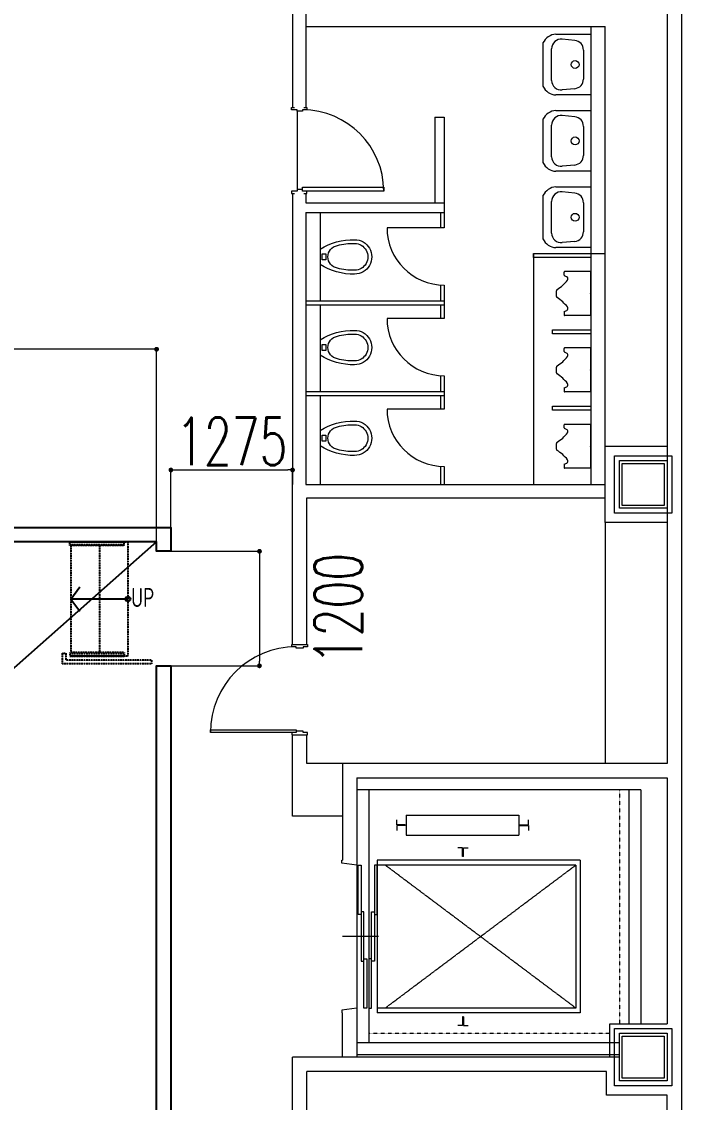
# Model space of a CAD drawing. Extents: x 225000 to 2157367, y 208400 to 840900.
# Drawn here: x 510411 to 517326, y 416727 to 428052 of the extents above; entities that cross this region are included whole.
import ezdxf
from ezdxf.enums import TextEntityAlignment as Align

# ---------------------------------------------------------------- set-up
doc = ezdxf.new("R2010")
doc.units = 0
doc.header["$LTSCALE"] = 10
for name, pattern in [('Data Center Layout_L20$0$CENTERK0', [0.65, 0.5, -0.05, 0.05, -0.05]), ('Data Center Layout_L20$0$HIDDENK1', [0.334, 0.167, -0.167]), ('XFDP20-DC-PH1$0$HIDDEN2', [0.1875, 0.125, -0.0625])]:
    doc.linetypes.add(name, pattern=pattern)
for name, color, linetype, lineweight in [('Data Center Layout_L20$0$ARC', 252, 'Continuous', 0), ('Data Center Layout_L20$0$STEEL1', 252, 'Continuous', 0), ('Data Center Layout_L20$0$SUGATA3', 252, 'Continuous', 0)]:
    doc.layers.add(name, color=color, linetype=linetype, lineweight=lineweight)
for name, color, linetype in [('Data Center Layout_L20$0$MACHINE-DIM', 252, 'Continuous'), ('XFDP20-DC-PH1$0$A-ST-txt (PH2)', 1, 'Continuous'), ('XFDP20-DC-PH1$0$A-STAIR (PH2)', 15, 'XFDP20-DC-PH1$0$HIDDEN2')]:
    doc.layers.add(name, color=color, linetype=linetype)
doc.styles.add('Data Center Layout_L20$0$型式1', font='simplex.shx', dxfattribs={"width": 0.68, "bigfont": 'chineset.shx'})
doc.styles.add('XFDP20-DC-PH1$0$AA-TXT', font='isocp.shx', dxfattribs={"width": 0.8, "bigfont": 'china.shx'})
doc.dimstyles.new('Data Center Layout_L20$0$DIM-50-00', dxfattribs={"dimscale": 0, "dimtxt": 150, "dimasz": 50, "dimexe": 0, "dimexo": 0.1, "dimgap": 50, "dimtad": 1, "dimdec": 1, "dimdsep": 46, "dimtxsty": 'Data Center Layout_L20$0$型式1', "dimblk": 'Data Center Layout_L20$0$_Dot', "dimcen": 0, "dimclrd": 256, "dimclre": 256, "dimclrt": 256, "dimadec": 0, "dimazin": 0, "dimtfac": 0.8, "dimtdec": 1, "dimtmove": 2, "dimatfit": 3, "dimldrblk": 'Data Center Layout_L20$0$_ArchTick', "dimfxl": 1, "dimtolj": 1, "dimlwd": 13, "dimlwe": 9, "dimarcsym": 0})

# ---------------------------------------------------------------- blocks, each defined once
blk = doc.blocks.new('Data Center Layout_L20$0$_Dot')
at = {"layer": 'Data Center Layout_L20$0$MACHINE-DIM', "color": 0, "lineweight": -2}
blk.add_line((-0.5, 0), (-1, 0), dxfattribs=at)
at = {"layer": 'Data Center Layout_L20$0$MACHINE-DIM', "color": 0, "const_width": 0.5}
blk.add_lwpolyline([(-0.25, 0, 1), (0.25, 0, 1)], format="xyb", close=True, dxfattribs=at)
blk = doc.blocks.new('*D55')
at = {"layer": 'Data Center Layout_L20$0$STEEL1', "lineweight": 9, "transparency": 16777216}
for p, q in [((498926, 222602), (498926, 224619)), ((511826, 222602), (511826, 224619))]:
    blk.add_line(p, q, dxfattribs=at)
at = {"layer": 'Data Center Layout_L20$0$STEEL1', "lineweight": 13, "transparency": 16777216}
blk.add_line((511776, 224619), (498976, 224619), dxfattribs=at)
at = {"layer": 'DEFPOINTS', "color": 0, "transparency": 16777216}
for p in [(498926, 224619), (498926, 222602), (511826, 222602)]:
    blk.add_point(p, dxfattribs=at)
at = {"layer": 'Data Center Layout_L20$0$STEEL1', "lineweight": 13, "transparency": 16777216, "xscale": 50, "yscale": 50, "zscale": 50, "rotation": 180}
blk.add_blockref('Data Center Layout_L20$0$_Dot', (498926, 224619), dxfattribs=at)
at = {"layer": 'Data Center Layout_L20$0$STEEL1', "lineweight": 13, "transparency": 16777216, "xscale": 50, "yscale": 50, "zscale": 50}
blk.add_blockref('Data Center Layout_L20$0$_Dot', (511826, 224619), dxfattribs=at)
at = {"layer": 'Data Center Layout_L20$0$STEEL1', "transparency": 16777216, "insert": (505376, 224919), "char_height": 500, "attachment_point": 5, "style": 'Data Center Layout_L20$0$型式1'}
blk.add_mtext('\\A1;12900', dxfattribs=at)
blk = doc.blocks.new('Data Center Layout_L20$0$_ArchTick')
at = {"layer": 'Data Center Layout_L20$0$MACHINE-DIM', "color": 0, "const_width": 0.15}
blk.add_lwpolyline([(-0.5, -0.5), (0.5, 0.5)], dxfattribs=at)
blk = doc.blocks.new('*D60')
at = {"layer": 'Data Center Layout_L20$0$STEEL1', "lineweight": 9, "transparency": 16777216}
for p, q in [((511976, 222752), (511976, 223354)), ((513251, 222752), (513251, 223354))]:
    blk.add_line(p, q, dxfattribs=at)
at = {"layer": 'Data Center Layout_L20$0$STEEL1', "lineweight": 13, "transparency": 16777216}
blk.add_line((512026, 223354), (513201, 223354), dxfattribs=at)
at = {"layer": 'DEFPOINTS', "color": 0, "transparency": 16777216}
for p in [(513251, 223354), (511976, 222752), (513251, 222752)]:
    blk.add_point(p, dxfattribs=at)
at = {"layer": 'Data Center Layout_L20$0$STEEL1', "lineweight": 13, "transparency": 16777216, "xscale": 50, "yscale": 50, "zscale": 50, "rotation": 180}
blk.add_blockref('Data Center Layout_L20$0$_Dot', (511976, 223354), dxfattribs=at)
at = {"layer": 'Data Center Layout_L20$0$STEEL1', "lineweight": 13, "transparency": 16777216, "xscale": 50, "yscale": 50, "zscale": 50}
blk.add_blockref('Data Center Layout_L20$0$_Dot', (513251, 223354), dxfattribs=at)
at = {"layer": 'Data Center Layout_L20$0$STEEL1', "transparency": 16777216, "insert": (512613, 223654), "char_height": 500, "attachment_point": 5, "style": 'Data Center Layout_L20$0$型式1'}
blk.add_mtext('\\A1;1275', dxfattribs=at)
blk = doc.blocks.new('*D63')
at = {"layer": 'Data Center Layout_L20$0$STEEL1', "lineweight": 9, "transparency": 16777216}
for p, q in [((511976, 222502), (512904, 222502)), ((511976, 221302), (512904, 221302))]:
    blk.add_line(p, q, dxfattribs=at)
at = {"layer": 'Data Center Layout_L20$0$STEEL1', "lineweight": 13, "transparency": 16777216}
blk.add_line((512904, 222452), (512904, 221352), dxfattribs=at)
at = {"layer": 'DEFPOINTS', "color": 0, "transparency": 16777216}
for p in [(511976, 222502), (511976, 221302), (512904, 221302)]:
    blk.add_point(p, dxfattribs=at)
at = {"layer": 'Data Center Layout_L20$0$STEEL1', "lineweight": 13, "transparency": 16777216, "xscale": 50, "yscale": 50, "zscale": 50}
for p, rotation in [((512904, 222502), 90), ((512904, 221302), 270)]:
    blk.add_blockref('Data Center Layout_L20$0$_Dot', p, dxfattribs=dict(at, rotation=rotation))
at = {"layer": 'Data Center Layout_L20$0$STEEL1', "transparency": 16777216, "insert": (513729, 221902), "char_height": 500, "attachment_point": 5, "rotation": 90, "style": 'Data Center Layout_L20$0$型式1'}
blk.add_mtext('\\A1;1200', dxfattribs=at)
blk = doc.blocks.new('XFDP20-DC-PH1')
at = {"layer": 'XFDP20-DC-PH1$0$A-ST-txt (PH2)'}
for p, q in [((510926, 222002), (511023, 222131)), ((511526, 222002), (510926, 222002)), ((510926, 222002), (511023, 221873))]:
    blk.add_line(p, q, dxfattribs=at)
blk.add_circle((511526, 222002), 25, dxfattribs=at)
at = {"layer": 'XFDP20-DC-PH1$0$A-STAIR (PH2)'}
for p, q in [((510916, 222602, 0), (511486, 222602)), ((510916, 222564, 0), (510916, 222602, 0)), ((510916, 222596, 0), (511486, 222596)), ((510916, 222571, 0), (511486, 222571)), ((511486, 222564), (510916, 222564, 0)), ((510926, 222602), (511526, 222602)), ((510926, 222564), (510926, 221440)), ((511226, 222564), (511226, 221440)), ((511486, 222564), (511486, 222602)), ((511526, 222602), (511526, 221402)), ((510836, 221434, 0), (510836, 221322, 0)), ((510836, 221434, 0), (510876, 221434, 0)), ((510876, 221434, 0), (510876, 221362, 0)), ((511486, 221440), (510916, 221440, 0)), ((510916, 221440, 0), (510916, 221402, 0)), ((510916, 221434, 0), (511486, 221434)), ((510916, 221409, 0), (511486, 221409)), ((510916, 221402, 0), (511486, 221402)), ((511526, 221402), (510926, 221402)), ((511486, 221440), (511486, 221402)), ((511776, 221322, 0), (510836, 221322, 0)), ((511776, 221362), (510876, 221362, 0)), ((511776, 221322, 0), (511776, 221362))]:
    blk.add_line(p, q, dxfattribs=at)
at = {"layer": 'XFDP20-DC-PH1$0$A-ST-txt (PH2)', "style": 'XFDP20-DC-PH1$0$AA-TXT', "width": 0.8}
blk.add_text('UP', height=200, dxfattribs=at).set_placement((511681, 222018), align=Align.MIDDLE)
blk = doc.blocks.new('Data Center Layout_L20')
blk.add_line((511825.59, 222602.31), (498925.59, 211202.31))
blk.add_lwpolyline([(498775.59, 218852.31), (498775.59, 222752.31), (511975.59, 222752.31), (511975.59, 222502.31), (511825.59, 222502.31), (511825.59, 222602.31), (498925.59, 222602.31), (498925.59, 218852.31)])
blk.add_lwpolyline([(511975.59, 212577.31), (511825.59, 212577.31), (511825.59, 221302.31), (511975.59, 221302.31)], close=True)
at = {"layer": 'Data Center Layout_L20$0$ARC'}
for p, q in [((517325.59, 229602.31), (517325.59, 222802.31)), ((517175.59, 228952.31), (517175.59, 222802.31)), ((513250.59, 228352.31), (513250.59, 227152.31)), ((513390.59, 228162.31), (513390.59, 228002.31)), ((513390.59, 228002.31), (516525.59, 228002.31)), ((513390.59, 228002.31), (513390.59, 227152.31)), ((516525.59, 223602.31), (516525.59, 228002.31)), ((516011.48, 227920.9), (516375.59, 227920.9)), ((516208.88, 227854.91), (516077.68, 227868.52)), ((516375.59, 227920.9), (516375.59, 227283.71)), ((515874.94, 227829.87), (515874.94, 227374.74)), ((515965.97, 227436.82), (515965.97, 227767.79)), ((516299.69, 227754.19), (516299.69, 227450.43)), ((513250.59, 227552.31), (513250.59, 227152.31)), ((513390.59, 227402.31), (513390.59, 227152.31)), ((516208.88, 227349.7), (516077.68, 227336.09)), ((516375.59, 227283.71), (516011.48, 227283.71)), ((513300.59, 227112.31), (513300.59, 226292.31)), ((516011.48, 227120.9), (516375.59, 227120.9)), ((516208.88, 227054.91), (516077.68, 227068.52)), ((516375.59, 227120.9), (516375.59, 226483.71)), ((514740.59, 227052.31), (514740.59, 226152.31)), ((514740.59, 227052.31), (514840.59, 227052.31)), ((514840.59, 227052.31), (514840.59, 226052.31)), ((515874.94, 227029.87), (515874.94, 226574.74)), ((515965.97, 226636.82), (515965.97, 226967.79)), ((516299.69, 226954.19), (516299.69, 226650.43)), ((516208.88, 226549.7), (516077.68, 226536.09)), ((516375.59, 226483.71), (516011.48, 226483.71)), ((516011.48, 226320.9), (516375.59, 226320.9)), ((516375.59, 226320.9), (516375.59, 225683.71)), ((513250.59, 226252.31), (513250.59, 223202.31)), ((513390.59, 226252.31), (513390.59, 226152.31)), ((513390.59, 226252.31), (513390.59, 226152.31)), ((515874.94, 226229.87), (515874.94, 225774.74)), ((515965.97, 225836.82), (515965.97, 226167.79)), ((516208.88, 226254.91), (516077.68, 226268.52)), ((513390.59, 226152.31), (514740.59, 226152.31)), ((513390.59, 226152.31), (514840.59, 226152.31)), ((513390.59, 226052.31), (514840.59, 226052.31)), ((513390.59, 226052.31), (514840.59, 226052.31)), ((513390.59, 226052.31), (513390.59, 223202.31)), ((514840.59, 226152.31), (514840.59, 226052.31)), ((516299.69, 226154.19), (516299.69, 225850.43)), ((516208.88, 225749.7), (516077.68, 225736.09)), ((513540.59, 225667.31), (513540.59, 225507.31)), ((513560.59, 225617.31), (513600.59, 225617.31)), ((513560.59, 225557.31), (513560.59, 225617.31)), ((513600.59, 225617.31), (513600.59, 225557.31)), ((515775.59, 225622.31), (515775.59, 223202.31)), ((516375.59, 225683.71), (516011.48, 225683.71)), ((513600.59, 225557.31), (513560.59, 225557.31)), ((516095.59, 225395.52), (516095.59, 225427.31)), ((516098.51, 225390.97), (516123.79, 225379.39)), ((516375.59, 225432.31), (516100.59, 225432.31)), ((516375.59, 224972.31), (516375.59, 225432.31)), ((516015.59, 225172.67), (516015.59, 225231.95)), ((516098.51, 225013.65), (516123.65, 225025.17)), ((516095.59, 225009.1), (516095.59, 224977.31)), ((516375.59, 224972.31), (516100.59, 224972.31)), ((513540.59, 224717.31), (513540.59, 224557.31)), ((513560.59, 224667.31), (513600.59, 224667.31)), ((513560.59, 224607.31), (513560.59, 224667.31)), ((513600.59, 224607.31), (513560.59, 224607.31)), ((513600.59, 224667.31), (513600.59, 224607.31)), ((516095.59, 224595.52), (516095.59, 224627.31)), ((516098.51, 224590.97), (516123.79, 224579.39)), ((516375.59, 224632.31), (516100.59, 224632.31)), ((516375.59, 224172.31), (516375.59, 224632.31)), ((516015.59, 224372.67), (516015.59, 224431.95)), ((516095.59, 224209.1), (516095.59, 224177.31)), ((516098.51, 224213.65), (516123.65, 224225.17)), ((516375.59, 224172.31), (516100.59, 224172.31)), ((516095.59, 223795.52), (516095.59, 223827.31)), ((516098.51, 223790.97), (516123.79, 223779.39)), ((516375.59, 223832.31), (516100.59, 223832.31)), ((516375.59, 223372.31), (516375.59, 223832.31)), ((513540.59, 223767.31), (513540.59, 223607.31)), ((513560.59, 223717.31), (513600.59, 223717.31)), ((513560.59, 223657.31), (513560.59, 223717.31)), ((513600.59, 223717.31), (513600.59, 223657.31)), ((513600.59, 223657.31), (513560.59, 223657.31)), ((516015.59, 223572.67), (516015.59, 223631.95)), ((516525.59, 222802.31), (516525.59, 223602.31)), ((517325.59, 223452.31), (517325.59, 210922.31)), ((516095.59, 223409.1), (516095.59, 223377.31)), ((516098.51, 223413.65), (516123.65, 223425.17)), ((516375.59, 223372.31), (516100.59, 223372.31)), ((513390.59, 223202.31), (516525.59, 223202.31)), ((513400.59, 223062.31), (516525.59, 223062.31)), ((516525.59, 222802.31), (516525.59, 223052.31)), ((516525.59, 222802.31), (516525.59, 220277.31)), ((517175.59, 222802.31), (516525.59, 222802.31)), ((517175.59, 222802.31), (517175.59, 220277.31)), ((513250.59, 221526.92), (513400.59, 221526.92)), ((513250.59, 220577.31), (513400.59, 220577.31)), ((517175.59, 220127.31), (517175.59, 217602.31)), ((516900.59, 220002.31), (513925.59, 220002.31)), ((513925.59, 220002.31), (513925.59, 217352.31)), ((514050.59, 220002.31), (514050.59, 217352.31)), ((516775.59, 220002.31), (516775.59, 217552.31)), ((516900.59, 220002.31), (516900.59, 217552.31)), ((517175.59, 220002.31), (517175.59, 217602.31)), ((517175.59, 219852.31), (517175.59, 217552.31)), ((513775.59, 219727.31), (513250.59, 219727.31)), ((514441.96, 219737.32), (515621.96, 219737.32)), ((514441.96, 219737.32), (514441.96, 219527.32)), ((515621.96, 219737.32), (515621.96, 219527.32)), ((514341.96, 219637.32), (514341.96, 219687.32)), ((514431.96, 219637.32), (514341.96, 219637.32)), ((514341.96, 219627.32), (514341.96, 219577.32)), ((514431.96, 219627.32), (514341.96, 219627.32)), ((514431.96, 219637.32), (514431.96, 219627.32)), ((515631.96, 219637.32), (515721.96, 219637.32)), ((515631.96, 219637.32), (515631.96, 219627.32)), ((515631.96, 219627.32), (515721.96, 219627.32)), ((515721.96, 219637.32), (515721.96, 219687.32)), ((515721.96, 219627.32), (515721.96, 219577.32)), ((514441.96, 219527.32), (515621.96, 219527.32)), ((515031.96, 219394.81), (514981.96, 219394.81)), ((515031.96, 219304.81), (515031.96, 219394.81)), ((515041.96, 219304.81), (515041.96, 219394.81)), ((515041.96, 219394.81), (515091.96, 219394.81)), ((516264.96, 219264.81), (514138.96, 219264.81)), ((514138.96, 219264.81), (514138.96, 217664.81)), ((515041.96, 219304.81), (515031.96, 219304.81)), ((516264.96, 219264.81), (516264.96, 217664.81)), ((514220.96, 219214.81), (514138.96, 219214.81)), ((516220.96, 219214.81), (514220.96, 219214.81)), ((516220.96, 219214.81), (516220.96, 217714.81)), ((514150.59, 218464.31), (513773.96, 218464.31)), ((514220.96, 217714.81), (514138.96, 217714.81)), ((516264.96, 217664.81), (514138.96, 217664.81)), ((516220.96, 217714.81), (514220.96, 217714.81)), ((515041.96, 217624.81), (515031.96, 217624.81)), ((515031.96, 217624.81), (515031.96, 217534.81)), ((515041.96, 217624.81), (515041.96, 217534.81)), ((516575.59, 217552.31), (517175.59, 217552.31)), ((515031.96, 217534.81), (514981.96, 217534.81)), ((515041.96, 217534.81), (515091.96, 217534.81)), ((516675.59, 217352.31), (513925.59, 217352.31)), ((516675.59, 217227.31), (513925.59, 217227.31)), ((516540.59, 217052.31), (513400.59, 217052.31)), ((516540.59, 216802.31), (516540.59, 217052.31)), ((517175.59, 216802.31), (516540.59, 216802.31)), ((517175.59, 210952.31), (517175.59, 216802.31))]:
    blk.add_line(p, q, dxfattribs=at)
at = {"layer": 'Data Center Layout_L20$0$ARC', "linetype": 'Continuous'}
for p, q in [((513250.59, 221526.92), (513250.59, 223202.31)), ((513400.59, 221526.92), (513400.59, 223062.31)), ((513250.59, 219727.31), (513250.59, 220577.31)), ((513400.59, 220277.31), (513400.59, 220577.31)), ((517175.59, 220277.31), (513400.59, 220277.31)), ((513775.59, 220277.31), (513775.59, 219264.81)), ((513925.59, 220127.31), (517175.59, 220127.31)), ((513925.59, 220127.31), (513925.59, 219214.81)), ((513765.59, 219234.81), (513765.59, 219264.81)), ((513765.59, 219264.81), (513775.59, 219264.81)), ((513925.59, 219214.81), (513765.59, 219234.81)), ((513925.59, 217714.81), (513765.59, 217694.81)), ((513765.59, 217694.81), (513765.59, 217664.81)), ((513765.59, 217664.81), (513775.59, 217664.81)), ((513775.59, 217202.31), (513775.59, 217664.81)), ((513925.59, 217714.81), (513925.59, 217202.31)), ((516575.59, 217202.31), (516575.59, 217552.31)), ((516675.59, 217202.31), (513250.59, 217202.31)), ((513250.59, 215682.31), (513250.59, 217202.31)), ((513400.59, 215832.31), (513400.59, 217052.31))]:
    blk.add_line(p, q, dxfattribs=at)
at = {"layer": 'Data Center Layout_L20$0$ARC', "linetype": 'Data Center Layout_L20$0$HIDDENK1'}
for p, q in [((516675.59, 220002.31), (516675.59, 217552.31)), ((514050.59, 217452.31), (516575.59, 217452.31))]:
    blk.add_line(p, q, dxfattribs=at)
at = {"layer": 'Data Center Layout_L20$0$ARC', "linetype": 'Data Center Layout_L20$0$CENTERK0'}
for p, q in [((514220.96, 217714.81), (516220.96, 219214.81)), ((516220.96, 217714.81), (514220.96, 219214.81))]:
    blk.add_line(p, q, dxfattribs=at)
at = {"layer": 'Data Center Layout_L20$0$ARC'}
for points in [[(513368.59, 227152.31), (513400.59, 227152.31), (513400.59, 227127.31), (513355.59, 227127.31), (513355.59, 227112.31), (513300.59, 227112.31), (513300.59, 227127.31), (513240.59, 227127.31), (513240.59, 227152.31), (513272.59, 227152.31)], [(513368.59, 226252.31), (513400.59, 226252.31), (513400.59, 226277.31), (513355.59, 226277.31), (513355.59, 226292.31), (513300.59, 226292.31), (513300.59, 226277.31), (513240.59, 226277.31), (513240.59, 226252.31), (513272.59, 226252.31)], [(516525.59, 223202.31), (516525.59, 223602.31)], [(516525.59, 223602.31), (517175.59, 223602.31)], [(516525.59, 223602.31), (517175.59, 223602.31)], [(513406.59, 221526.92), (513406.59, 221501.92), (513361.59, 221501.92), (513361.59, 221486.92), (513289.59, 221486.92), (513289.59, 221501.92), (513244.59, 221501.92), (513244.59, 221526.92), (513406.59, 221526.92)], [(513406.59, 220577.31), (513406.59, 220602.31), (513361.59, 220602.31), (513361.59, 220617.31), (513289.59, 220617.31), (513289.59, 220602.31), (513244.59, 220602.31), (513244.59, 220577.31), (513406.59, 220577.31)]]:
    blk.add_lwpolyline(points, dxfattribs=at)
for points in [[(513355.59, 226277.31), (513355.59, 226317.31), (514205.59, 226317.31), (514205.59, 226277.31)], [(516625.59, 223502.31), (517225.59, 223502.31), (517225.59, 222902.31), (516625.59, 222902.31)], [(516675.59, 222952.31), (516675.59, 223452.31), (517175.59, 223452.31), (517175.59, 222952.31)], [(516705.59, 222982.31), (516705.59, 223422.31), (517145.59, 223422.31), (517145.59, 222982.31)], [(512389.59, 220602.31), (512389.59, 220632.31), (513289.59, 220632.31), (513289.59, 220602.31)], [(513938.96, 218697.81), (513938.96, 219214.81), (513968.96, 219214.81), (513968.96, 218697.81)], [(514138.96, 218697.81), (514138.96, 219214.81), (514108.96, 219214.81), (514108.96, 218697.81)], [(513968.96, 218722.81), (513968.96, 218205.81), (513998.96, 218205.81), (513998.96, 218722.81)], [(514108.96, 218722.81), (514108.96, 218205.81), (514078.96, 218205.81), (514078.96, 218722.81)], [(514028.96, 218230.81), (514028.96, 217713.81), (513998.96, 217713.81), (513998.96, 218230.81)], [(514048.96, 218230.81), (514048.96, 217713.81), (514078.96, 217713.81), (514078.96, 218230.81)], [(516625.59, 217502.31), (517225.59, 217502.31), (517225.59, 216902.31), (516625.59, 216902.31)], [(516675.59, 216952.31), (516675.59, 217452.31), (517175.59, 217452.31), (517175.59, 216952.31)], [(516705.59, 216982.31), (516705.59, 217422.31), (517145.59, 217422.31), (517145.59, 216982.31)]]:
    blk.add_lwpolyline(points, close=True, dxfattribs=at)
for centre in [(516375.59, 225202.31), (516375.59, 224402.31), (516375.59, 223602.31)]:
    blk.add_circle(centre, 2, dxfattribs=at)
for centre, radius, start, end in [((513355.59, 226277.31), 850, 0, 90), ((516100.59, 225427.31), 5, 90, 180), ((516100.59, 225395.52), 5, 180, 245.373), ((516113.6, 225357.66), 24, 321.287, 65.3743), ((515785.09, 225620.96), 445, 302.256, 321.287), ((516030.59, 225231.95), 15, 122.255, 180), ((516030.59, 225172.67), 15, 180, 237.745), ((515785.09, 224783.66), 445, 38.7129, 57.7443), ((516113.6, 225046.96), 24, 294.626, 38.7131), ((516100.59, 225009.1), 5, 114.627, 180), ((516100.59, 224977.31), 5, 180, 270), ((516100.59, 224627.31), 5, 90, 180), ((516100.59, 224595.52), 5, 180, 245.373), ((516113.6, 224557.66), 24, 321.287, 65.3743), ((515785.09, 224820.96), 445, 302.256, 321.287), ((516030.59, 224431.95), 15, 122.255, 180), ((516030.59, 224372.67), 15, 180, 237.745), ((515785.09, 223983.66), 445, 38.7129, 57.7443), ((516113.6, 224246.96), 24, 294.626, 38.7131), ((516100.59, 224209.1), 5, 114.627, 180), ((516100.59, 224177.31), 5, 180, 270), ((516100.59, 223827.31), 5, 90, 180), ((516100.59, 223795.52), 5, 180, 245.373), ((516113.6, 223757.66), 24, 321.287, 65.3743), ((515785.09, 224020.96), 445, 302.256, 321.287), ((516030.59, 223631.95), 15, 122.255, 180), ((516030.59, 223572.67), 15, 180, 237.745), ((515785.09, 223183.66), 445, 38.7129, 57.7443), ((516113.6, 223446.96), 24, 294.626, 38.7131), ((516100.59, 223409.1), 5, 114.627, 180), ((516100.59, 223377.31), 5, 180, 270), ((513289.59, 220602.31), 900, 90, 180)]:
    blk.add_arc(centre, radius, start, end, dxfattribs=at)
for centre, major_axis, start_param, end_param in [((516022.04, 227757.14), (-116.04, 116.04), 5.56219097, 6.60938852), ((516067.23, 227767.79), (71.61, 71.61), 0.68204428, 2.35619449), ((516198.43, 227754.19), (-71.61, 71.61), 3.92699082, 5.39443326), ((516067.23, 227436.82), (71.61, 71.61), 2.35619449, 4.0303447), ((516198.43, 227450.43), (-71.61, 71.61), 2.45954837, 3.92699082), ((516022.04, 227447.47), (116.04, 116.04), 2.81538944, 3.86258699), ((516022.04, 226957.14), (-116.04, 116.04), 5.56219097, 6.60938852), ((516067.23, 226967.79), (71.61, 71.61), 0.68204428, 2.35619449), ((516198.43, 226954.19), (-71.61, 71.61), 3.92699082, 5.39443326), ((516067.23, 226636.82), (71.61, 71.61), 2.35619449, 4.0303447), ((516198.43, 226650.43), (-71.61, 71.61), 2.45954837, 3.92699082), ((516022.04, 226647.47), (116.04, 116.04), 2.81538944, 3.86258699), ((516022.04, 226157.14), (-116.04, 116.04), 5.56219097, 6.60938852), ((516067.23, 226167.79), (71.61, 71.61), 0.68204428, 2.35619449), ((516198.43, 226154.19), (-71.61, 71.61), 3.92699082, 5.39443326), ((516067.23, 225836.82), (71.61, 71.61), 2.35619449, 4.0303447), ((516198.43, 225850.43), (-71.61, 71.61), 2.45954837, 3.92699082), ((516022.04, 225847.47), (116.04, 116.04), 2.81538944, 3.86258699)]:
    blk.add_ellipse(centre, major_axis=major_axis, ratio=1, start_param=start_param, end_param=end_param, dxfattribs=at)
for centre in [(516212.06, 227602.31), (516212.06, 226802.31), (516212.06, 226002.31)]:
    blk.add_ellipse(centre, major_axis=(-28.96, 28.96), ratio=1, dxfattribs=at)
at = {"layer": 'Data Center Layout_L20$0$ARC', "extrusion": (0, 0, -1)}
for centre, major_axis, start_param, end_param in [((513877.99, 225150.64), (-615.35, 46.12), 0.91748079, 1.53261501), ((513740.83, 225587.31), (-85.03, 85.03), 4.09618386, 6.89939042), ((513877.99, 225150.64), (562.93, 127.01), 4.65802978, 4.97091602), ((513900.59, 225587.31), (127.28, 127.28), 5.49778714, 8.6393798), ((513900.59, 225587.31), (-98.99, 98.99), 0.78539816, 3.92699082), ((513877.99, 226023.97), (-604.34, 124.72), 4.47224798, 5.0873822), ((513877.99, 226023.97), (521.91, 246.24), 1.97502455, 2.28791079), ((513877.99, 224200.64), (-615.35, 46.12), 0.91748079, 1.53261501), ((513900.59, 224637.31), (127.28, 127.28), 5.49778714, 8.6393798), ((513740.83, 224637.31), (-85.03, 85.03), 4.09618386, 6.89939042), ((513877.99, 224200.64), (562.93, 127.01), 4.65802978, 4.97091602), ((513900.59, 224637.31), (-98.99, 98.99), 0.78539816, 3.92699082), ((513877.99, 225073.97), (-604.34, 124.72), 4.47224798, 5.0873822), ((513877.99, 225073.97), (521.91, 246.24), 1.97502455, 2.28791079), ((513877.99, 223250.64), (-615.35, 46.12), 0.91748079, 1.53261501), ((513740.83, 223687.31), (-85.03, 85.03), 4.09618386, 6.89939042), ((513877.99, 223250.64), (562.93, 127.01), 4.65802978, 4.97091602), ((513900.59, 223687.31), (127.28, 127.28), 5.49778714, 8.6393798), ((513900.59, 223687.31), (-98.99, 98.99), 0.78539816, 3.92699082), ((513877.99, 224123.97), (-604.34, 124.72), 4.47224798, 5.0873822), ((513877.99, 224123.97), (521.91, 246.24), 1.97502455, 2.28791079)]:
    blk.add_ellipse(centre, major_axis=major_axis, ratio=1, start_param=start_param, end_param=end_param, dxfattribs=at)
at = {"layer": 'Data Center Layout_L20$0$ARC'}
for p in [(516375.59, 225202.31), (516375.59, 224402.31), (516375.59, 223602.31)]:
    blk.add_point(p, dxfattribs=at)
at = {"layer": 'Data Center Layout_L20$0$SUGATA3'}
for p, q in [((516375.59, 228002.31), (516375.59, 223202.31)), ((513540.59, 226052.31), (513540.59, 225122.31)), ((514800.59, 226052.31), (514800.59, 225892.31)), ((514840.59, 226052.31), (514840.59, 225892.31)), ((514840.59, 225892.31), (514240.59, 225892.31)), ((516375.59, 225622.31), (516525.59, 225622.31)), ((514800.59, 225292.31), (514800.59, 225122.31)), ((514840.59, 225292.31), (514840.59, 225082.31)), ((514840.59, 225122.31), (513390.59, 225122.31)), ((514840.59, 225082.31), (513390.59, 225082.31)), ((513540.59, 225082.31), (513540.59, 224172.31)), ((514800.59, 225082.31), (514800.59, 224942.31)), ((514840.59, 225082.31), (514840.59, 224942.31)), ((514840.59, 224942.31), (514240.59, 224942.31)), ((514800.59, 224342.31), (514800.59, 224172.31)), ((514840.59, 224342.31), (514840.59, 224132.31)), ((514840.59, 224172.31), (513390.59, 224172.31)), ((514840.59, 224132.31), (513390.59, 224132.31)), ((513540.59, 224132.31), (513540.59, 223202.31)), ((514800.59, 224132.31), (514800.59, 223992.31)), ((514840.59, 224132.31), (514840.59, 223992.31)), ((514840.59, 223992.31), (514240.59, 223992.31)), ((514800.59, 223392.31), (514800.59, 223202.31)), ((514840.59, 223392.31), (514840.59, 223202.31))]:
    blk.add_line(p, q, dxfattribs=at)
for points in [[(516375.59, 225582.31), (515775.59, 225582.31), (515775.59, 225622.31), (516375.59, 225622.31)], [(516375.59, 224782.31), (515975.59, 224782.31), (515975.59, 224822.31), (516375.59, 224822.31)], [(516375.59, 223982.31), (515975.59, 223982.31), (515975.59, 224022.31), (516375.59, 224022.31)]]:
    blk.add_lwpolyline(points, dxfattribs=at)
for centre in [(514840.59, 225892.31), (514840.59, 224942.31), (514840.59, 223992.31)]:
    blk.add_arc(centre, 600, 180, 270, dxfattribs=at)
at = {"layer": 'Data Center Layout_L20$0$STEEL1'}
for base, p1, p2, picture, middle in [((498925.59, 224618.6), (511825.59, 222602.31), (498925.59, 222602.31), '*D55', (505375.59, 224918.6)), ((513250.59, 223353.94), (511975.59, 222752.31), (513250.59, 222752.31), '*D60', (512613.09, 223653.94))]:
    dim = blk.add_linear_dim(base=base, p1=p1, p2=p2, dimstyle='Data Center Layout_L20$0$DIM-50-00', override={"dimscale": 1, "dimtxt": 500}, dxfattribs=at)
    dim.commit()
    dim.dimension.update_dxf_attribs({"geometry": picture, "text_midpoint": middle})
dim = blk.add_linear_dim(base=(512903.83, 221302.31), p1=(511975.59, 222502.31), p2=(511975.59, 221302.31), angle=90, dimstyle='Data Center Layout_L20$0$DIM-50-00', override={"dimscale": 1, "dimtxt": 500}, dxfattribs=at)
dim.commit()
dim.dimension.update_dxf_attribs({"geometry": '*D63', "text_midpoint": (513728.83, 221902.31)})

msp = doc.modelspace()

# ---------------------------------------------------------------- block references
for name in ['Data Center Layout_L20', 'XFDP20-DC-PH1']:
    msp.add_blockref(name, (0, 200000))

doc.saveas('drawing.dxf')
